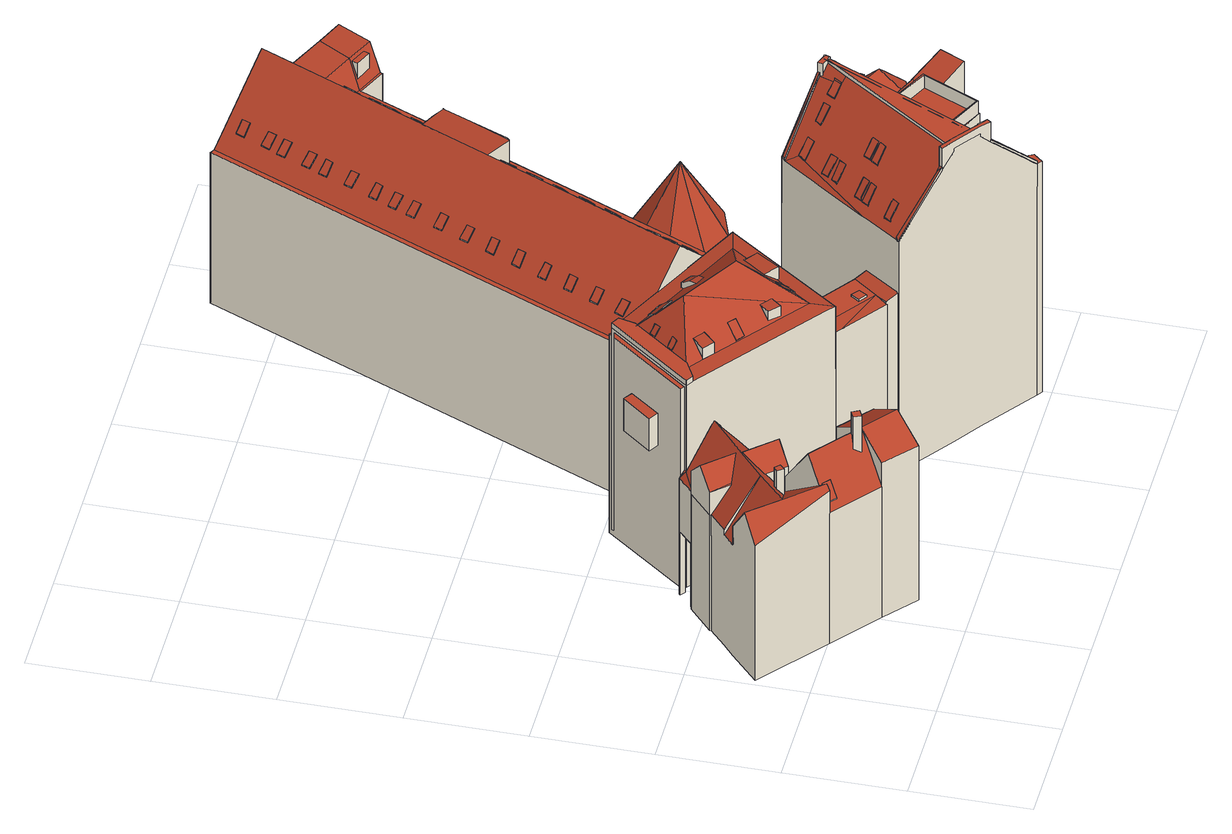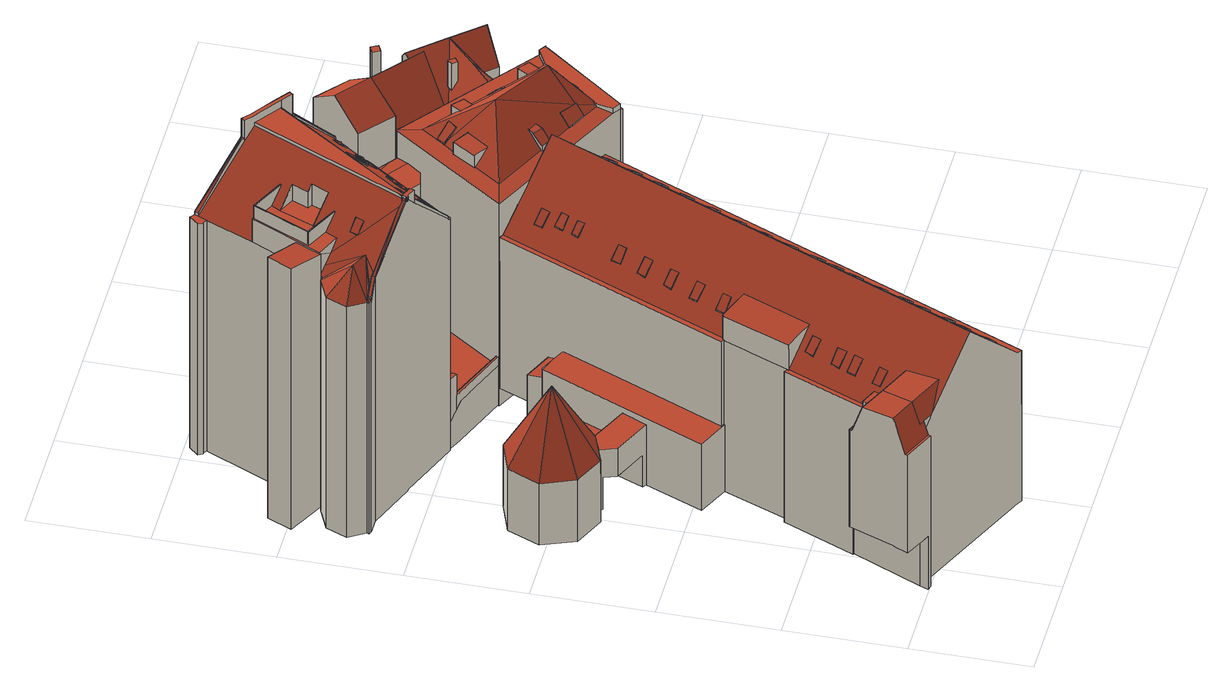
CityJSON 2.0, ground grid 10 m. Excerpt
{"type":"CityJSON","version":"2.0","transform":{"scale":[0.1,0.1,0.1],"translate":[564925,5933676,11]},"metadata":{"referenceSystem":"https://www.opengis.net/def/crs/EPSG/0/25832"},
"CityObjects":{
"building1":{"type":"Building","attributes":{"Grundfläche 2D":"115.560943","Grundhöhe NN":"11.388"},"children":["building1-1","building1-2","building1-3"],"geometry":[{"type":"Solid","lod":"3","boundaries":[[[[0,1,2,3,4]],[[1,0,5,6,7]],[[8,7,6]],[[9,10,11,12]],[[13,14,15,16,9,12,17]],[[18,19,20,21]],[[22,23,24,21,20]],[[25,26,27]],[[26,28,27]],[[25,2,1,7,8,29,30,31,32,26]],[[33,28,26]],[[34,28,33]],[[35,36,31,37,38]],[[36,39,40,41,42]],[[39,36,35,43]],[[36,42,22,44,45,46]],[[46,45,44,47,48,15,14,13,17,12,11,49,50,32,31,36]],[[51,21,52,53]],[[21,54,55,52]],[[31,30,37]],[[38,43,35]],[[4,56,57,5,0]],[[57,29,8,6,5]],[[56,4,3,2,25]],[[16,15,48]],[[48,49,10,9,16]],[[49,11,10]],[[44,19,18,58,59,47]],[[19,44,22,20]],[[24,23,60,61]],[[21,24,54]],[[51,18,21]],[[54,24,61,62,55]],[[53,52,55,62,63]],[[53,63,58,18,51]],[[64,65,66,67,68,25,27,69]],[[56,25,68,70]],[[57,56,70,71]],[[29,57,71,72]],[[30,29,72,73,74,75,40,39,43,38,37]],[[40,75,60,23,41]],[[41,23,22,42]],[[76,77,78,50,49,48,47,59,79]],[[80,26,32,50,78]],[[80,81,33,26]],[[82,83,84,34,33,81]],[[27,28,34,84,69]],[[67,66,77,76]],[[65,64,83,82]],[[58,63,62,61,60,75,74,73,72,71,70,68,67,76,79,59]],[[83,64,69,84]],[[82,81,80,78,77,66,65]]]],"semantics":{"surfaces":[{"type":"RoofSurface"},{"type":"WallSurface"},{"type":"GroundSurface"},{"type":"OuterCeilingSurface"}],"values":[[0,0,0,0,0,0,0,0,0,0,0,0,0,0,0,0,0,0,0,1,1,1,1,1,1,1,1,1,1,1,1,1,1,1,1,1,1,1,1,1,1,1,1,1,1,1,1,1,1,2,2,3]]}}]},
"building1-1":{"type":"BuildingInstallation","parents":["building1"],"geometry":[{"type":"MultiSurface","lod":"3","boundaries":[[[85,86,87,88]],[[46,89,86,85,90]],[[45,91,87,86,89]],[[91,92,88,87]],[[92,90,85,88]]],"semantics":{"surfaces":[{"type":"RoofSurface"},{"type":"WallSurface"}],"values":[0,1,1,1,1]}}]},
"building1-2":{"type":"BuildingInstallation","parents":["building1"],"geometry":[{"type":"MultiSurface","lod":"3","boundaries":[[[93,94,95,96]],[[93,96,97,98]],[[96,95,99,97]],[[98,100,94,93]],[[95,94,100,99]]],"semantics":{"surfaces":[{"type":"RoofSurface"},{"type":"WallSurface"}],"values":[0,1,1,1,1]}}]},
"building1-3":{"type":"BuildingInstallation","parents":["building1"],"geometry":[{"type":"MultiSurface","lod":"3","boundaries":[[[101,102,103,104]],[[104,103,105,106]],[[101,104,106,107]],[[102,101,107,108]],[[103,102,108,105]]],"semantics":{"surfaces":[{"type":"RoofSurface"},{"type":"WallSurface"}],"values":[0,1,1,1,1]}}]},
"building2":{"type":"Building","attributes":{"Grundfläche 2D":"454.690066","Grundhöhe NN":"11.964"},"children":["building2-1","building2-2","building2-3","building2-4","building2-5","building2-6","building2-7","building2-8","building2-9","building2-10","building2-11","building2-12","building2-13","building2-14","building2-15","building2-16","building2-17","building2-18","building2-19","building2-20","building2-21","building2-22","building2-23","building2-24","building2-25","building2-26","building2-27","building2-28","building2-29","building2-30","building2-31"],"geometry":[{"type":"MultiSurface","lod":"3","boundaries":[[[109,110,111,112,113,114,115,116,117,118,119,120]],[[121,113,112,122,123,124,125,126,127]],[[121,128,129,115,114]],[[121,130,128]],[[113,121,114]],[[131,132,133,134,135,136,137,138,139]],[[123,122,140,141,142,125,124]],[[143,144,145,146,125,142,147,148,138,137,149]],[[144,150,145]],[[130,125,146,145]],[[143,149,137,130,145,150,144]],[[125,130,121,127,126]],[[132,131,129,128]],[[136,135,134,133,128,130,137]],[[128,133,132]],[[151,152,153,154,155]],[[153,152,156,157]],[[157,158,159,153]],[[160,161,162,163,164,165]],[[166,167,168,169,170,171,172,173]],[[174,175,176,177,178,179,168,167,161,160,180,181,182,183,184,165,164,172,171,185,186,187,188,189,190,191]],[[186,185,192,193,194,195,196,189,188,187]],[[197,198,199,193]],[[200,199,198]],[[201,199,200]],[[202,193,203,204,205]],[[193,202,205,204,206,207]],[[208,209,210,211,212,213,214,215]],[[216,217,218,219,218,220,221,222,223,224,225,226,227,228,229,230,231,232]],[[229,233,234,231,230]],[[218,217,235,220]],[[197,193,192,236,237]],[[193,207,206,195,194]],[[238,239,240,241,242,243,244]],[[243,242,245,246,247,248,249,250,251,252,253,254,244]],[[203,199,201]],[[193,199,203]],[[255,256,257,258,178,177,176,259]],[[260,261,262,263]],[[264,265,266,267,268]],[[269,270,271,272]],[[273,154,153,274,275,276]],[[211,210,234,233,229,228,227,213,212]],[[189,209,208,215,214,174,191,190]],[[277,278,279,109,120,119]],[[279,280,110,109]],[[111,110,280,140]],[[112,111,140,122]],[[129,131,139,118,117,116,115]],[[119,118,139,277]],[[179,169,168]],[[169,179,281,265,264,170]],[[170,264,185,171]],[[185,264,236,192]],[[238,244,254,253,282,283,284,285]],[[260,286,287,279,278,277,288,289,261]],[[280,279,287,290]],[[291,142,141,140,280,290,292]],[[151,240,239,238,285,293,138,148,147,142,291,294,156,152]],[[277,139,138,293,288]],[[155,154,245,242,241]],[[155,241,240,151]],[[158,157,156,294,295]],[[158,295,296,159]],[[255,259,176,297,298,299]],[[256,255,299,300]],[[257,256,300,301]],[[302,178,258,257,301,303]],[[262,261,289,304]],[[304,305,263,262],[269,306,307,270]],[[260,263,305,286]],[[268,237,236,264]],[[265,281,308,309,266]],[[267,266,309,310]],[[267,310,311,237,268]],[[251,250,249,248,247,246,273,276,275,312,313,225,224,223,222,221,220,235,217,216,232,314,282,253,252]],[[225,313,315,316,297,176,175,174,214,213,227,226]],[[179,178,302,308,281]],[[197,237,311,317]],[[200,198,318,319]],[[201,200,319,320]],[[204,203,321,322]],[[198,197,317,318]],[[203,201,320,321]],[[206,204,322,323]],[[195,206,323,324]],[[195,324,325,326,314,232,231,234,210,209,189,196]],[[272,271,327,328]],[[269,272,328,306]],[[271,270,307,327]],[[273,246,245,154]],[[159,274,153]],[[274,159,296,312,275]],[[318,317,311,310,309,308,302,303,301,300,299,298,297,316,315,313,312,296,295,294,291,292,290,287,286,305,304,289,288,293,285,284,283,282,314,326,325,324,323,322,321,320,319]],[[307,306,328,327]]],"semantics":{"surfaces":[{"type":"RoofSurface"},{"type":"WallSurface"},{"type":"GroundSurface"}],"values":[0,0,0,0,0,0,0,0,0,0,0,0,0,0,0,0,0,0,0,0,0,0,0,0,0,0,0,0,0,0,0,0,0,0,0,0,0,0,0,0,0,0,1,1,1,1,1,1,1,1,1,1,1,1,1,1,1,1,1,1,1,1,1,1,1,1,1,1,1,1,1,1,1,1,1,1,1,1,1,1,1,1,1,1,1,1,1,1,1,1,1,1,1,2,2]}}]},
"building2-1":{"type":"BuildingInstallation","parents":["building2"],"geometry":[{"type":"MultiSurface","lod":"3","boundaries":[[[329,330,331,332]],[[332,331,333,334]],[[330,329,335,336]],[[329,332,334,335]],[[331,330,336,333]]],"semantics":{"surfaces":[{"type":"RoofSurface"},{"type":"WallSurface"}],"values":[0,1,1,1,1]}}]},
"building2-2":{"type":"BuildingInstallation","parents":["building2"],"geometry":[{"type":"MultiSurface","lod":"3","boundaries":[[[337,338,339,340,341,342]],[[343,340,339,338,344,345]],[[346,337,342,341,347,348]],[[338,337,346,344]],[[341,340,343,347]]],"semantics":{"surfaces":[{"type":"RoofSurface"},{"type":"WallSurface"}],"values":[0,1,1,1,1]}}]},
"building2-3":{"type":"BuildingInstallation","parents":["building2"],"geometry":[{"type":"MultiSurface","lod":"3","boundaries":[[[349,350,351,352,353]],[[351,350,128,354]],[[132,128,350,349]],[[354,134,352,351]],[[134,133,353,352]],[[133,132,349,353]]],"semantics":{"surfaces":[{"type":"RoofSurface"},{"type":"WallSurface"}],"values":[0,1,1,1,1,1]}}]},
"building2-4":{"type":"BuildingInstallation","parents":["building2"],"geometry":[{"type":"MultiSurface","lod":"3","boundaries":[[[355,356,357,358,359,360,361]],[[356,355,361,362,149]],[[360,359,358,143,363]],[[361,360,363,362]]],"semantics":{"surfaces":[{"type":"RoofSurface"},{"type":"WallSurface"}],"values":[0,1,1,1]}}]},
"building2-5":{"type":"BuildingInstallation","parents":["building2"],"geometry":[{"type":"MultiSurface","lod":"3","boundaries":[[[364,365,366,367]],[[123,124,365,364]],[[124,366,365]],[[364,367,123]]],"semantics":{"surfaces":[{"type":"RoofSurface"},{"type":"WallSurface"}],"values":[0,1,1,1]}}]},
"building2-6":{"type":"BuildingInstallation","parents":["building2"],"geometry":[{"type":"MultiSurface","lod":"3","boundaries":[[[368,369,370,371]],[[372,373,370,369]],[[370,373,144,374]],[[371,370,374,375]],[[368,371,375,146]],[[369,368,146,145]],[[144,373,372,369,145,150]]],"semantics":{"surfaces":[{"type":"RoofSurface"},{"type":"WallSurface"}],"values":[0,0,1,1,1,1,1]}}]},
"building2-7":{"type":"BuildingInstallation","parents":["building2"],"geometry":[{"type":"MultiSurface","lod":"3","boundaries":[[[376,377,378,379,380]],[[376,381,382,383,384,377]],[[380,136,385,382,381,376]],[[385,386,383,382]],[[378,377,384,383,386,135]]],"semantics":{"surfaces":[{"type":"RoofSurface"},{"type":"WallSurface"}],"values":[0,0,1,1,1]}}]},
"building2-8":{"type":"BuildingInstallation","parents":["building2"],"geometry":[{"type":"MultiSurface","lod":"3","boundaries":[[[387,388,389,390]],[[390,389,391,392]],[[392,393,387,390]],[[388,387,393,394]],[[394,391,389,388]]],"semantics":{"surfaces":[{"type":"RoofSurface"},{"type":"WallSurface"}],"values":[0,1,1,1,1]}}]},
"building2-9":{"type":"BuildingInstallation","parents":["building2"],"geometry":[{"type":"MultiSurface","lod":"3","boundaries":[[[395,396,397,398]],[[395,398,399]],[[175,176,398,397]],[[176,177,399,398]],[[177,400,396,395,399]]],"semantics":{"surfaces":[{"type":"RoofSurface"},{"type":"WallSurface"}],"values":[0,0,1,1,1]}}]},
"building2-10":{"type":"BuildingInstallation","parents":["building2"],"geometry":[{"type":"MultiSurface","lod":"3","boundaries":[[[401,402,403,180,160,165,404]],[[404,165,184]],[[184,183,401,404]],[[183,182,402,401]],[[182,181,403,402]],[[180,403,181]]],"semantics":{"surfaces":[{"type":"RoofSurface"},{"type":"WallSurface"}],"values":[0,1,1,1,1,1]}}]},
"building2-11":{"type":"BuildingInstallation","parents":["building2"],"geometry":[{"type":"MultiSurface","lod":"3","boundaries":[[[405,406,407,408,409,410,411,412,413,414]],[[415,416,417,410,409,408,418]],[[226,227,213,214,174,175,397,413,412,411,410,417]],[[397,396,400,414,413]],[[191,215,212,407,406,405,414,400,419]],[[418,408,407,212,228]]],"semantics":{"surfaces":[{"type":"RoofSurface"},{"type":"WallSurface"}],"values":[0,1,1,1,1,1]}}]},
"building2-12":{"type":"BuildingInstallation","parents":["building2"],"geometry":[{"type":"MultiSurface","lod":"3","boundaries":[[[420,421,422,423,424,425]],[[423,422,426,427]],[[428,425,424,423,427,429]],[[420,425,428,430]],[[426,422,421,420,430,431]]],"semantics":{"surfaces":[{"type":"RoofSurface"},{"type":"WallSurface"}],"values":[0,1,1,1,1]}}]},
"building2-13":{"type":"BuildingInstallation","parents":["building2"],"geometry":[{"type":"MultiSurface","lod":"3","boundaries":[[[432,433,434,435,436]],[[436,435,437,438]],[[432,436,438,439]],[[433,432,439,186]],[[437,435,434,433,186,187]]],"semantics":{"surfaces":[{"type":"RoofSurface"},{"type":"WallSurface"}],"values":[0,1,1,1,1]}}]},
"building2-14":{"type":"BuildingInstallation","parents":["building2"],"geometry":[{"type":"MultiSurface","lod":"3","boundaries":[[[440,441,442,443]],[[444,442,441,445]],[[446,442,444,447,448,449]],[[450,440,443]],[[206,446,449,205]],[[445,441,440,450,451,188,452,194,453,444]],[[453,207,202,205,449,448,447,444]],[[206,195,442,446]],[[443,442,195,196]]],"semantics":{"surfaces":[{"type":"RoofSurface"},{"type":"WallSurface"}],"values":[0,0,0,0,1,1,1,1,1]}}]},
"building2-15":{"type":"BuildingInstallation","parents":["building2"],"geometry":[{"type":"MultiSurface","lod":"3","boundaries":[[[454,455,456,457,458,459]],[[457,456,460,461]],[[462,459,458,457,461,463]],[[454,459,462,464]],[[460,456,455,454,464,465]]],"semantics":{"surfaces":[{"type":"RoofSurface"},{"type":"WallSurface"}],"values":[0,1,1,1,1]}}]},
"building2-16":{"type":"BuildingInstallation","parents":["building2"],"geometry":[{"type":"MultiSurface","lod":"3","boundaries":[[[466,467,468,469,470,471,472,473]],[[468,467,164,163]],[[469,468,163,162]],[[161,470,469,162]],[[166,472,471,167]],[[473,472,166,173]],[[172,466,473,173]]],"semantics":{"surfaces":[{"type":"RoofSurface"},{"type":"WallSurface"}],"values":[0,1,1,1,1,1,1]}}]},
"building2-17":{"type":"BuildingInstallation","parents":["building2"],"geometry":[{"type":"MultiSurface","lod":"3","boundaries":[[[474,475,476,477,478,479]],[[477,476,480,481]],[[482,479,478,477,481,483]],[[482,484,474,479]],[[484,485,480,476,475,474]]],"semantics":{"surfaces":[{"type":"RoofSurface"},{"type":"WallSurface"}],"values":[0,1,1,1,1]}}]},
"building2-18":{"type":"BuildingInstallation","parents":["building2"],"geometry":[{"type":"MultiSurface","lod":"3","boundaries":[[[486,487,488,489,417]],[[490,417,416]],[[486,417,490]],[[225,489,488,487,223,224]],[[417,489,225,226]],[[490,416,415,491]],[[490,491,486]],[[487,486,491,223]]],"semantics":{"surfaces":[{"type":"RoofSurface"},{"type":"WallSurface"}],"values":[0,0,0,1,1,1,1,1]}}]},
"building2-19":{"type":"BuildingInstallation","parents":["building2"],"geometry":[{"type":"MultiSurface","lod":"3","boundaries":[[[492,493,494,495,496,497,498,499]],[[497,496,500,501]],[[501,502,503,499,498,497]],[[504,493,492,499,503,505]],[[495,494,493,504,506,507]],[[507,500,496,495]]],"semantics":{"surfaces":[{"type":"RoofSurface"},{"type":"WallSurface"}],"values":[0,1,1,1,1,1]}}]},
"building2-20":{"type":"BuildingInstallation","parents":["building2"],"geometry":[{"type":"MultiSurface","lod":"3","boundaries":[[[508,509,510]],[[511,512,509,508]],[[508,510,231,232]],[[232,216,217,512,511,508]],[[509,512,217,513]]],"semantics":{"surfaces":[{"type":"RoofSurface"},{"type":"WallSurface"}],"values":[0,0,1,1,1]}}]},
"building2-21":{"type":"BuildingInstallation","parents":["building2"],"geometry":[{"type":"MultiSurface","lod":"3","boundaries":[[[514,515,516,517,518,519,520,521]],[[517,516,515,522,523]],[[523,524,525,519,518,517]],[[519,525,521,520]],[[526,522,515,514,521]]],"semantics":{"surfaces":[{"type":"RoofSurface"},{"type":"WallSurface"}],"values":[0,1,1,1,1]}}]},
"building2-22":{"type":"BuildingInstallation","parents":["building2"],"geometry":[{"type":"MultiSurface","lod":"3","boundaries":[[[527,528,529,530,531]],[[218,528,527]],[[528,218,532,533]],[[534,218,527,531]],[[533,535,529,528]],[[531,530,529,535,219,534]]],"semantics":{"surfaces":[{"type":"RoofSurface"},{"type":"WallSurface"}],"values":[0,0,1,1,1,1]}}]},
"building2-23":{"type":"BuildingInstallation","parents":["building2"],"geometry":[{"type":"MultiSurface","lod":"3","boundaries":[[[536,537,538,539,540,541]],[[541,540,542,543]],[[543,544,545,537,536,541]],[[545,546,538,537]],[[546,547,542,540,539,538]]],"semantics":{"surfaces":[{"type":"RoofSurface"},{"type":"WallSurface"}],"values":[0,1,1,1,1]}}]},
"building2-24":{"type":"BuildingInstallation","parents":["building2"],"geometry":[{"type":"MultiSurface","lod":"3","boundaries":[[[548,549,550,551,552,553,554,555,556]],[[549,548,510,509,513,557]],[[550,549,557,233,211,208,190,558,552,551]],[[451,450,443,554,553,552,558]],[[196,189,209,210,234,231,510,548,556,555,554,443]]],"semantics":{"surfaces":[{"type":"RoofSurface"},{"type":"WallSurface"}],"values":[0,1,1,1,1]}}]},
"building2-25":{"type":"BuildingInstallation","parents":["building2"],"geometry":[{"type":"MultiSurface","lod":"3","boundaries":[[[559,560,561,562]],[[560,559,563,564,565]],[[566,565,564,563,567,568]],[[569,570,567,563,559,562]],[[566,230,560,565]],[[230,571,561,560]],[[561,571,569,562]]],"semantics":{"surfaces":[{"type":"RoofSurface"},{"type":"WallSurface"}],"values":[0,0,1,1,1,1,1]}}]},
"building2-26":{"type":"BuildingInstallation","parents":["building2"],"geometry":[{"type":"MultiSurface","lod":"3","boundaries":[[[572,573,574,575,576,577]],[[575,574,578,579]],[[580,577,576,575,579,581]],[[572,577,580,582]],[[578,574,573,572,582,583]]],"semantics":{"surfaces":[{"type":"RoofSurface"},{"type":"WallSurface"}],"values":[0,1,1,1,1]}}]},
"building2-27":{"type":"BuildingInstallation","parents":["building2"],"geometry":[{"type":"MultiSurface","lod":"3","boundaries":[[[584,585,586,587,588,589]],[[587,586,590,591]],[[591,592,593,589,588,587]],[[584,589,593,594]],[[594,595,590,586,585,584]]],"semantics":{"surfaces":[{"type":"RoofSurface"},{"type":"WallSurface"}],"values":[0,1,1,1,1]}}]},
"building2-28":{"type":"BuildingInstallation","parents":["building2"],"geometry":[{"type":"MultiSurface","lod":"3","boundaries":[[[596,597,598,599,600,601,602]],[[601,600,238,239]],[[603,604,597,596,602,601,239,243]],[[254,244,238,600,599,598]]],"semantics":{"surfaces":[{"type":"RoofSurface"},{"type":"WallSurface"}],"values":[0,1,1,1]}}]},
"building2-29":{"type":"BuildingInstallation","parents":["building2"],"geometry":[{"type":"MultiSurface","lod":"3","boundaries":[[[605,606,607,608,609]],[[609,608,252,253]],[[254,598,605,609,253]],[[598,597,604,610,607,606,605]],[[252,608,607,610]]],"semantics":{"surfaces":[{"type":"RoofSurface"},{"type":"WallSurface"}],"values":[0,1,1,1,1]}}]},
"building2-30":{"type":"BuildingInstallation","parents":["building2"],"geometry":[{"type":"MultiSurface","lod":"3","boundaries":[[[611,612,613,127,614]],[[615,616,612,611]],[[613,612,616,126]],[[611,614,615]]],"semantics":{"surfaces":[{"type":"RoofSurface"},{"type":"WallSurface"}],"values":[0,1,1,1]}}]},
"building2-31":{"type":"BuildingInstallation","parents":["building2"],"geometry":[{"type":"MultiSurface","lod":"3","boundaries":[[[617,618,619,620,621,622]],[[623,624,625,622,621,620]],[[626,623,620,619]],[[625,627,617,622]],[[617,627,626,619,618]]],"semantics":{"surfaces":[{"type":"RoofSurface"},{"type":"WallSurface"}],"values":[0,1,1,1,1]}}]},
"building3":{"type":"Building","attributes":{"Grundfläche 2D":"616.061731","Grundhöhe NN":"13.828"},"children":["building3-1","building3-2","building3-3","building3-4","building3-5","building3-6","building3-7","building3-8","building3-9","building3-10","building3-11","building3-12","building3-13","building3-14","building3-15","building3-16","building3-17","building3-18","building3-19","building3-20","building3-21","building3-22","building3-23","building3-24","building3-25","building3-26","building3-27","building3-28","building3-29","building3-30"],"geometry":[{"type":"Solid","lod":"3","boundaries":[[[[628,629,630,631]],[[632,633,628,631]],[[634,635,636,630,629]],[[637,638,639,640,641,642,643,644,645,646]],[[647,648,649,650]],[[648,651,652,649]],[[652,651,653,654,640,639,655,632,631,630,636]],[[656,657,658,659,633,632,655]],[[660,654,653,661,662,663]],[[664,665,666,667]],[[634,629,668,669,667,666,635]],[[670,668,629,628]],[[628,633,671,670]],[[633,659,672,671]],[[673,674,675,676]],[[677,678,679,680,681,682]],[[683,684,685]],[[685,684,686]],[[687,684,683]],[[688,684,687]],[[689,684,688]],[[690,684,689]],[[691,684,690]],[[692,686,684,691]],[[693,694,695,696,697,698,699]],[[700,701,702,703,704]],[[636,635,705]],[[646,656,655,639,638,637]],[[642,641,640,654,660]],[[660,663,706,657,656,646,645,644,643,642]],[[674,673,707,708]],[[675,674,708,709]],[[710,711,712,665,664,713]],[[714,705,635,666,665,712,715]],[[672,659,716,717]],[[717,718,719,713,664,667,669,668,670,671,672]],[[679,701,700,680]],[[720,721,677,682,722,723]],[[724,725,726,678,677,721]],[[683,685,727,728]],[[687,683,728,729]],[[688,687,729,730]],[[689,688,730,731]],[[690,689,731,732]],[[681,691,690,732,722,682]],[[686,704,733,727,685]],[[704,686,692,691,681,680,700]],[[702,701,679,678,726,734,697,696,735,736]],[[698,697,734,737]],[[695,694,676,675,709,735,696]],[[738,739,703,702,736,740]],[[741,742,733,704,703,739]],[[661,653,651,648,647,743,744]],[[673,676,694,693,662,661,744,707]],[[662,693,699,663]],[[745,657,706,663,699,698,737]],[[658,657,745,746]],[[747,748,716,659,658,746]],[[636,705,714,749,750,650,649,652]],[[647,650,750,743]],[[711,710,751,752]],[[753,754,755,756]],[[753,756,720,723]],[[757,758,725,724]],[[759,742,741,760]],[[759,760,755,754]],[[758,757,738,740]],[[761,762,748,747]],[[761,752,751,762]],[[712,711,752,761,747,746,745,737,734,726,725,758,740,736,735,709,708,707,744,743,750,749,714,715]],[[723,722,732,731,730,729,728,727,733,742,759,754,753]],[[713,719,718,717,716,748,762,751,710]],[[757,724,721,720,756,755,760,741,739,738]]]],"semantics":{"surfaces":[{"type":"RoofSurface"},{"type":"WallSurface"},{"type":"GroundSurface"},{"type":"OuterCeilingSurface"}],"values":[[0,0,0,0,0,0,0,0,0,0,0,0,0,0,0,0,0,0,0,0,0,0,0,0,0,0,1,1,1,1,1,1,1,1,1,1,1,1,1,1,1,1,1,1,1,1,1,1,1,1,1,1,1,1,1,1,1,1,1,1,1,1,1,1,1,1,1,1,1,2,2,3,3]]}}]},
"building3-1":{"type":"BuildingInstallation","parents":["building3"],"geometry":[{"type":"MultiSurface","lod":"3","boundaries":[[[763,764,765,766]],[[766,765,767,768]],[[763,766,768,769]],[[764,763,769,770]],[[765,764,770,767]]],"semantics":{"surfaces":[{"type":"RoofSurface"},{"type":"WallSurface"}],"values":[0,1,1,1,1]}}]},
"building3-2":{"type":"BuildingInstallation","parents":["building3"],"geometry":[{"type":"MultiSurface","lod":"3","boundaries":[[[771,772,773,774]],[[772,771,775,776]],[[774,773,777,778]],[[771,774,778,775]],[[773,772,776,777]]],"semantics":{"surfaces":[{"type":"RoofSurface"},{"type":"WallSurface"}],"values":[0,1,1,1,1]}}]},
"building3-3":{"type":"BuildingInstallation","parents":["building3"],"geometry":[{"type":"MultiSurface","lod":"3","boundaries":[[[779,780,781,782]],[[782,781,783,784]],[[779,782,784,785]],[[780,779,785,786]],[[781,780,786,783]]],"semantics":{"surfaces":[{"type":"RoofSurface"},{"type":"WallSurface"}],"values":[0,1,1,1,1]}}]},
"building3-4":{"type":"BuildingInstallation","parents":["building3"],"geometry":[{"type":"MultiSurface","lod":"3","boundaries":[[[787,788,789,790]],[[787,790,791,792]],[[790,789,793,791]],[[788,787,792,794]],[[789,788,794,793]]],"semantics":{"surfaces":[{"type":"RoofSurface"},{"type":"WallSurface"}],"values":[0,1,1,1,1]}}]},
"building3-5":{"type":"BuildingInstallation","parents":["building3"],"geometry":[{"type":"MultiSurface","lod":"3","boundaries":[[[795,796,797,798]],[[798,797,799,800]],[[795,798,800,801]],[[796,795,801,802]],[[797,796,802,799]]],"semantics":{"surfaces":[{"type":"RoofSurface"},{"type":"WallSurface"}],"values":[0,1,1,1,1]}}]},
"building3-6":{"type":"BuildingInstallation","parents":["building3"],"geometry":[{"type":"MultiSurface","lod":"3","boundaries":[[[803,804,805,806]],[[803,806,807,808]],[[806,805,809,807]],[[805,804,810,809]],[[804,803,808,810]]],"semantics":{"surfaces":[{"type":"RoofSurface"},{"type":"WallSurface"}],"values":[0,1,1,1,1]}}]},
"building3-7":{"type":"BuildingInstallation","parents":["building3"],"geometry":[{"type":"MultiSurface","lod":"3","boundaries":[[[811,812,813,814]],[[814,813,815,816]],[[811,814,816,817]],[[812,811,817,818]],[[813,812,818,815]]],"semantics":{"surfaces":[{"type":"RoofSurface"},{"type":"WallSurface"}],"values":[0,1,1,1,1]}}]},
"building3-8":{"type":"BuildingInstallation","parents":["building3"],"geometry":[{"type":"MultiSurface","lod":"3","boundaries":[[[819,820,821,822]],[[822,821,823,824]],[[819,822,824,825]],[[820,819,825,826]],[[821,820,826,823]]],"semantics":{"surfaces":[{"type":"RoofSurface"},{"type":"WallSurface"}],"values":[0,1,1,1,1]}}]},
"building3-9":{"type":"BuildingInstallation","parents":["building3"],"geometry":[{"type":"MultiSurface","lod":"3","boundaries":[[[827,828,829,830]],[[830,829,831,832]],[[832,833,827,830]],[[828,827,833,834]],[[834,831,829,828]]],"semantics":{"surfaces":[{"type":"RoofSurface"},{"type":"WallSurface"}],"values":[0,1,1,1,1]}}]},
"building3-10":{"type":"BuildingInstallation","parents":["building3"],"geometry":[{"type":"MultiSurface","lod":"3","boundaries":[[[835,836,837,838]],[[838,837,839,840]],[[835,838,840,841]],[[836,835,841,842]],[[837,836,842,839]]],"semantics":{"surfaces":[{"type":"RoofSurface"},{"type":"WallSurface"}],"values":[0,1,1,1,1]}}]},
"building3-11":{"type":"BuildingInstallation","parents":["building3"],"geometry":[{"type":"MultiSurface","lod":"3","boundaries":[[[843,844,845,846]],[[843,846,847,848]],[[846,845,849,847]],[[844,843,848,850]],[[845,844,850,849]]],"semantics":{"surfaces":[{"type":"RoofSurface"},{"type":"WallSurface"}],"values":[0,1,1,1,1]}}]},
"building3-12":{"type":"BuildingInstallation","parents":["building3"],"geometry":[{"type":"MultiSurface","lod":"3","boundaries":[[[851,852,853,854]],[[851,854,855,856]],[[852,851,856,857]],[[854,853,858,855]],[[853,852,857,858]]],"semantics":{"surfaces":[{"type":"RoofSurface"},{"type":"WallSurface"}],"values":[0,1,1,1,1]}}]},
"building3-13":{"type":"BuildingInstallation","parents":["building3"],"geometry":[{"type":"MultiSurface","lod":"3","boundaries":[[[859,860,861,862]],[[862,861,863,864]],[[859,862,864,865]],[[860,859,865,866]],[[861,860,866,863]]],"semantics":{"surfaces":[{"type":"RoofSurface"},{"type":"WallSurface"}],"values":[0,1,1,1,1]}}]},
"building3-14":{"type":"BuildingInstallation","parents":["building3"],"geometry":[{"type":"MultiSurface","lod":"3","boundaries":[[[867,868,869,870]],[[870,869,871,872]],[[867,870,872,873]],[[868,867,873,874]],[[869,868,874,871]]],"semantics":{"surfaces":[{"type":"RoofSurface"},{"type":"WallSurface"}],"values":[0,1,1,1,1]}}]},
"building3-15":{"type":"BuildingInstallation","parents":["building3"],"geometry":[{"type":"MultiSurface","lod":"3","boundaries":[[[875,876,877,878]],[[877,876,879,880]],[[878,877,880,881]],[[875,878,881,882]],[[876,875,882,879]]],"semantics":{"surfaces":[{"type":"RoofSurface"},{"type":"WallSurface"}],"values":[0,1,1,1,1]}}]},
"building3-16":{"type":"BuildingInstallation","parents":["building3"],"geometry":[{"type":"MultiSurface","lod":"3","boundaries":[[[883,884,885,886]],[[883,886,887,888]],[[889,887,886,885]],[[888,890,884,883]],[[885,884,890,889]]],"semantics":{"surfaces":[{"type":"RoofSurface"},{"type":"WallSurface"}],"values":[0,1,1,1,1]}}]},
"building3-17":{"type":"BuildingInstallation","parents":["building3"],"geometry":[{"type":"MultiSurface","lod":"3","boundaries":[[[891,892,893,894]],[[894,893,895,896]],[[891,894,896,897]],[[892,891,897,898]],[[893,892,898,895]]],"semantics":{"surfaces":[{"type":"RoofSurface"},{"type":"WallSurface"}],"values":[0,1,1,1,1]}}]},
"building3-18":{"type":"BuildingInstallation","parents":["building3"],"geometry":[{"type":"MultiSurface","lod":"3","boundaries":[[[899,900,901,902]],[[900,899,903,904]],[[902,901,905,906]],[[899,902,906,903]],[[901,900,904,905]]],"semantics":{"surfaces":[{"type":"RoofSurface"},{"type":"WallSurface"}],"values":[0,1,1,1,1]}}]},
"building3-19":{"type":"BuildingInstallation","parents":["building3"],"geometry":[{"type":"MultiSurface","lod":"3","boundaries":[[[907,908,909,910]],[[910,909,911,912]],[[907,910,912,913]],[[908,907,913,914]],[[909,908,914,911]]],"semantics":{"surfaces":[{"type":"RoofSurface"},{"type":"WallSurface"}],"values":[0,1,1,1,1]}}]},
"building3-20":{"type":"BuildingInstallation","parents":["building3"],"geometry":[{"type":"MultiSurface","lod":"3","boundaries":[[[915,916,917,918]],[[916,915,919,920]],[[915,918,921,919]],[[918,917,922,921]],[[917,916,920,922]]],"semantics":{"surfaces":[{"type":"RoofSurface"},{"type":"WallSurface"}],"values":[0,1,1,1,1]}}]},
"building3-21":{"type":"BuildingInstallation","parents":["building3"],"geometry":[{"type":"MultiSurface","lod":"3","boundaries":[[[923,924,925,926]],[[924,923,927,928]],[[926,925,929,930]],[[923,926,930,927]],[[925,924,928,929]]],"semantics":{"surfaces":[{"type":"RoofSurface"},{"type":"WallSurface"}],"values":[0,1,1,1,1]}}]},
"building3-22":{"type":"BuildingInstallation","parents":["building3"],"geometry":[{"type":"MultiSurface","lod":"3","boundaries":[[[931,932,933,934]],[[932,931,935,936]],[[932,936,933]],[[934,935,931]]],"semantics":{"surfaces":[{"type":"RoofSurface"},{"type":"WallSurface"}],"values":[0,1,1,1]}}]},
"building3-23":{"type":"BuildingInstallation","parents":["building3"],"geometry":[{"type":"MultiSurface","lod":"3","boundaries":[[[937,938,939,940]],[[937,940,941,942]],[[940,939,943,941]],[[938,937,942,944]],[[939,938,944,943]]],"semantics":{"surfaces":[{"type":"RoofSurface"},{"type":"WallSurface"}],"values":[0,1,1,1,1]}}]},
"building3-24":{"type":"BuildingInstallation","parents":["building3"],"geometry":[{"type":"MultiSurface","lod":"3","boundaries":[[[945,946,947,948]],[[948,947,949,950]],[[950,951,945,948]],[[946,945,951,952]],[[952,949,947,946]]],"semantics":{"surfaces":[{"type":"RoofSurface"},{"type":"WallSurface"}],"values":[0,1,1,1,1]}}]},
"building3-25":{"type":"BuildingInstallation","parents":["building3"],"geometry":[{"type":"MultiSurface","lod":"3","boundaries":[[[953,954,955,956]],[[956,955,957,958]],[[953,956,958,959]],[[954,953,959,960]],[[955,954,960,957]]],"semantics":{"surfaces":[{"type":"RoofSurface"},{"type":"WallSurface"}],"values":[0,1,1,1,1]}}]},
"building3-26":{"type":"BuildingInstallation","parents":["building3"],"geometry":[{"type":"MultiSurface","lod":"3","boundaries":[[[961,962,963,964]],[[961,964,965,966]],[[962,961,966,967]],[[964,963,968,965]],[[963,962,967,968]]],"semantics":{"surfaces":[{"type":"RoofSurface"},{"type":"WallSurface"}],"values":[0,1,1,1,1]}}]},
"building3-27":{"type":"BuildingInstallation","parents":["building3"],"geometry":[{"type":"MultiSurface","lod":"3","boundaries":[[[969,970,971,972]],[[970,969,973,974]],[[972,971,975,976]],[[969,972,976,973]],[[971,970,974,975]]],"semantics":{"surfaces":[{"type":"RoofSurface"},{"type":"WallSurface"}],"values":[0,1,1,1,1]}}]},
"building3-28":{"type":"BuildingInstallation","parents":["building3"],"geometry":[{"type":"MultiSurface","lod":"3","boundaries":[[[977,978,979,980]],[[980,979,981,982]],[[977,980,982,983]],[[978,977,983,984]],[[979,978,984,981]]],"semantics":{"surfaces":[{"type":"RoofSurface"},{"type":"WallSurface"}],"values":[0,1,1,1,1]}}]},
"building3-29":{"type":"BuildingInstallation","parents":["building3"],"geometry":[{"type":"MultiSurface","lod":"3","boundaries":[[[985,986,987,988]],[[985,988,989,990]],[[988,987,991,989]],[[986,985,990,992]],[[987,986,992,991]]],"semantics":{"surfaces":[{"type":"RoofSurface"},{"type":"WallSurface"}],"values":[0,1,1,1,1]}}]},
"building3-30":{"type":"BuildingInstallation","parents":["building3"],"geometry":[{"type":"MultiSurface","lod":"3","boundaries":[[[993,994,995,996]],[[996,995,997,998]],[[993,996,998,999]],[[994,993,999,1000]],[[995,994,1000,997]]],"semantics":{"surfaces":[{"type":"RoofSurface"},{"type":"WallSurface"}],"values":[0,1,1,1,1]}}]}
},
"vertices":[
[69,203,158],[90,180,158],[93,199,142],[81,212,142],[80,213,142],[58,193,142],[58,192,142],[71,179,143],[70,179,142],[114,151,158],[126,162,142],[112,177,142],[92,175,158],[89,158,143],[89,157,142],[89,156,142],[102,141,142],[89,159,144],[138,111,134],[98,143,134],[79,120,177],[119,87,177],[70,109,154],[63,99,134],[103,67,134],[81,212,119],[98,221,125],[96,226,119],[97,225,121],[58,192,119],[43,178,119],[64,154,161],[121,204,161],[99,221,125],[100,223,125],[41,159,133],[39,131,161],[43,178,114],[32,169,114],[17,156,161],[6,145,138],[63,99,156],[65,102,161],[32,169,133],[98,143,120],[72,138,138],[71,138,139],[102,140,114],[102,141,114],[126,162,114],[149,183,114],[138,111,158],[147,65,177],[166,88,158],[103,67,158],[130,44,158],[80,213,119],[58,193,119],[138,111,4],[102,140,4],[63,99,4],[103,67,4],[130,44,4],[166,88,4],[95,225,4],[95,225,67],[83,214,67],[83,214,4],[81,212,4],[96,226,4],[80,213,4],[58,193,4],[58,192,4],[43,178,4],[32,169,4],[6,145,4],[127,163,4],[127,163,67],[149,183,67],[102,141,4],[98,221,67],[99,221,67],[99,222,67],[99,222,4],[100,223,4],
[67,142,165],[71,137,165],[75,141,165],[71,145,165],[71,137,139],[67,142,146],[75,141,138],[71,145,146],
[73,96,142],[78,102,155],[72,107,155],[67,101,142],[67,101,141],[73,96,141],[72,107,154],[78,102,154],
[105,90,198],[108,84,198],[114,87,198],[111,93,198],[114,87,171],[111,93,175],[105,90,165],[108,84,161],
[99,221,216],[98,221,216],[104,217,216],[121,226,216],[120,226,216],[156,273,216],[157,272,216],[157,274,216],[158,275,216],[161,289,216],[154,293,216],[100,223,216],[160,237,249],[118,224,213],[130,215,213],[139,208,213],[215,150,213],[199,175,223],[196,181,225],[167,261,220],[157,274,214],[210,207,249],[158,275,213],[172,268,213],[186,262,213],[188,260,213],[211,249,213],[220,245,213],[267,223,213],[289,228,211],[161,289,211],[104,217,211],[211,136,211],[218,130,211],[238,181,213],[230,171,213],[229,170,213],[225,164,213],[219,131,211],[288,227,211],[251,200,213],[230,170,213],[235,153,186],[226,141,186],[269,110,186],[284,130,186],[248,156,186],[219,131,184],[224,127,184],[262,99,184],[262,100,184],[396,78,263],[392,71,263],[410,62,263],[432,109,263],[414,117,263],[409,108,263],[410,61,263],[392,70,263],[391,69,263],[411,60,263],[440,120,263],[419,129,263],[414,119,263],[433,110,263],[341,43,299],[348,37,289],[388,9,240],[389,12,240],[393,20,240],[411,60,240],[395,79,263],[382,85,279],[388,99,279],[384,101,284],[391,116,284],[427,126,254],[420,145,269],[420,146,270],[407,178,296],[406,182,299],[404,178,299],[342,46,299],[434,123,247],[433,155,262],[445,164,255],[448,166,253],[406,181,298],[441,123,240],[444,122,240],[448,148,262],[464,131,240],[472,149,240],[458,163,244],[463,163,240],[464,165,240],[460,163,242],[461,166,240],[453,163,246],[404,178,302],[406,182,302],[404,182,302],[402,178,302],[320,62,302],[318,59,302],[341,43,302],[342,46,302],[350,202,240],[348,200,240],[348,189,247],[357,183,258],[296,127,240],[294,124,240],[294,123,240],[274,95,240],[272,93,240],[272,92,240],[308,66,287],[318,59,299],[320,62,299],[389,161,299],[385,164,293],[396,185,290],[350,203,240],[402,178,299],[404,182,299],[343,193,240],[440,120,240],[440,121,240],[288,227,49],[287,225,49],[235,153,49],[248,156,49],[282,132,49],[335,206,49],[336,208,49],[284,130,47],[294,123,35],[294,124,35],[296,127,35],[300,132,35],[305,139,35],[338,187,35],[347,199,35],[350,202,35],[341,206,44],[392,6,240],[399,14,240],[397,18,240],[396,18,240],[391,7,240],[100,223,208],[153,291,208],[150,294,208],[97,225,208],[440,120,262],[430,99,262],[462,84,270],[472,105,270],[440,121,262],[114,247,166],[133,272,166],[126,277,166],[106,252,166],[294,123,188],[262,100,186],[272,93,188],[274,95,188],[154,293,211],[100,223,211],[99,221,211],[98,221,211],[430,99,240],[350,202,10],[341,206,10],[336,208,10],[288,227,10],[100,223,10],[99,221,10],[154,293,10],[153,291,10],[98,221,10],[218,130,10],[211,136,10],[289,228,10],[219,131,10],[262,99,10],[262,100,10],[388,9,10],[391,7,10],[392,6,10],[399,14,10],[397,18,10],[393,20,10],[396,18,10],[150,294,10],[97,225,10],[114,247,134],[133,272,134],[430,99,10],[462,84,10],[472,105,10],[440,121,10],[272,93,10],[272,92,10],[350,203,10],[318,59,10],[341,43,10],[441,123,10],[444,122,10],[464,131,10],[472,149,10],[463,163,10],[464,165,10],[461,166,10],[448,166,10],[406,182,10],[404,182,10],[126,277,134],[106,252,134],
[170,198,225],[164,203,225],[157,195,214],[164,190,214],[157,195,213],[164,190,213],[170,198,224],[164,203,224],
[147,261,217],[144,256,217],[145,255,220],[148,253,224],[151,258,224],[149,259,220],[148,253,223],[144,256,216],[145,255,219],[147,261,216],[151,258,223],[149,259,219],
[172,268,214],[167,261,221],[183,252,223],[188,260,214],[186,262,214],[183,252,222],
[251,200,225],[240,208,226],[235,201,226],[226,189,226],[238,181,225],[239,180,225],[252,200,225],[252,200,212],[239,180,212],
[130,215,224],[139,208,224],[147,218,226],[138,225,226],
[225,164,214],[229,170,214],[221,178,225],[215,171,225],[230,170,214],[230,171,214],[221,178,224],[215,171,224],
[215,238,225],[207,243,225],[204,237,226],[209,234,226],[212,233,226],[220,245,219],[220,246,218],[212,251,218],[211,249,219],[220,246,213],[212,251,212],
[265,116,188],[269,123,188],[263,128,188],[258,121,188],[263,128,186],[258,121,186],[265,116,186],[269,123,186],
[351,38,290],[350,40,291],[348,37,291],[388,9,243],[389,12,243],[350,40,289],
[384,101,263],[388,99,263],[382,85,263],[391,116,263],
[343,46,309],[342,46,309],[320,62,309],[310,69,309],[310,68,309],[308,66,309],[318,59,309],[341,43,309],[348,37,309],[350,40,309],[310,68,287],[310,68,290],[308,66,290],[310,69,287],[343,46,298],
[339,122,280],[338,123,279],[329,127,269],[325,121,269],[326,121,270],[335,117,280],[329,127,268],[325,121,268],[335,117,279],[326,121,269],[339,122,279],[338,123,278],
[417,139,270],[420,145,270],[420,146,271],[413,149,279],[410,142,279],[413,149,278],[410,142,278],[417,139,269],
[407,178,299],[412,176,294],[448,166,254],[406,181,301],[447,163,254],[445,164,256],[461,166,244],[453,163,249],[458,163,245],[460,163,244],[405,178,301],[405,178,298],[412,176,291],[447,163,253],
[344,129,280],[343,130,279],[334,134,269],[330,128,269],[331,128,270],[340,124,280],[334,134,268],[330,128,268],[340,124,279],[331,128,269],[344,129,279],[343,130,278],
[403,124,276],[403,123,276],[432,109,276],[410,62,276],[381,76,276],[380,75,276],[410,61,276],[433,110,276],
[320,131,259],[319,132,257],[310,136,247],[306,130,247],[307,130,249],[316,126,259],[310,136,246],[306,130,246],[316,126,258],[307,130,248],[320,131,258],[319,132,256],
[307,70,286],[274,95,242],[272,93,242],[272,92,242],[307,70,287],[307,70,283],
[299,102,258],[300,103,258],[299,103,257],[299,104,257],[290,108,247],[286,102,247],[287,102,249],[296,98,258],[290,108,246],[286,102,246],[287,102,248],[296,98,257],[300,103,257],[299,102,257],[299,103,256],[299,104,256],
[350,203,242],[395,183,294],[396,185,294],[350,202,242],[348,200,242],[395,183,291],
[376,176,279],[367,180,269],[365,177,269],[363,175,269],[364,174,271],[373,170,280],[374,171,280],[377,176,280],[367,180,268],[363,175,268],[364,174,270],[373,170,279],[376,176,278],
[348,189,248],[344,183,247],[354,178,259],[357,183,259],[358,184,259],[348,189,246],[344,183,246],[358,184,258],[354,178,258],
[302,123,249],[311,119,259],[315,124,259],[314,125,257],[305,129,247],[301,123,247],[305,129,246],[301,123,246],[302,123,248],[311,119,258],[315,124,258],[314,125,256],
[396,185,303],[395,181,303],[402,178,303],[404,178,303],[405,177,303],[405,178,303],[406,181,303],[406,182,303],[404,182,303],[395,181,291],[405,177,298],
[389,170,294],[385,164,294],[386,164,295],[390,170,295],[381,174,286],[378,169,286],[377,167,286],[377,167,285],[381,174,285],[378,169,285],[390,170,294],[389,170,293],[386,164,294],
[336,154,259],[335,154,257],[326,158,247],[322,153,248],[323,152,249],[332,148,259],[326,158,246],[322,153,246],[332,148,258],[323,152,248],[336,154,258],[335,154,256],
[342,162,259],[341,163,257],[332,167,247],[328,161,248],[329,161,249],[338,156,259],[332,167,246],[328,161,247],[329,161,248],[338,156,258],[342,162,258],[341,163,256],
[336,206,58],[340,204,58],[341,206,58],[336,208,58],[288,227,58],[287,225,58],[335,206,58],[336,206,48],[340,204,43],
[341,206,79],[340,204,79],[340,202,79],[347,199,79],[350,202,79],[340,202,43],
[185,176,224],[194,168,224],[201,178,225],[191,184,225],[185,176,214],[194,168,214],
[139,241,224],[136,243,220],[134,244,217],[131,240,217],[133,238,220],[135,237,224],[131,240,216],[133,238,219],[135,237,223],[134,244,216],[139,241,223],
[437,566,205],[449,592,208],[418,606,208],[409,578,205],[429,559,178],[433,557,178],[452,599,189],[448,601,189],[438,605,189],[396,482,202],[385,487,204],[371,493,205],[346,435,205],[370,424,202],[371,424,202],[372,425,202],[373,426,202],[396,481,202],[397,482,202],[171,284,178],[175,282,178],[337,650,178],[333,652,178],[230,256,239],[393,625,239],[285,230,178],[370,424,178],[396,482,178],[397,482,178],[396,481,178],[399,479,178],[432,555,178],[371,424,178],[289,228,178],[375,424,178],[372,425,178],[478,595,178],[451,607,178],[450,605,178],[477,593,178],[472,582,208],[473,584,204],[461,555,205],[458,546,178],[457,544,178],[307,271,81],[332,260,81],[337,273,85],[313,284,85],[412,350,88],[379,365,88],[369,344,88],[402,329,88],[403,330,88],[417,336,88],[429,263,89],[430,302,156],[402,275,89],[391,303,89],[457,273,89],[469,301,89],[458,329,89],[431,341,89],[403,330,89],[402,329,89],[375,424,94],[313,284,94],[337,273,94],[338,273,94],[400,414,94],[373,426,94],[372,425,94],[402,329,61],[369,344,61],[354,309,61],[387,295,61],[391,303,61],[448,601,178],[373,426,178],[307,271,28],[332,260,28],[337,273,28],[455,606,81],[455,606,28],[451,607,28],[478,595,81],[448,601,28],[450,605,28],[432,555,81],[457,544,81],[472,582,81],[473,584,81],[416,339,60],[412,350,60],[417,336,28],[416,339,28],[382,363,60],[382,363,28],[379,365,28],[402,275,28],[429,263,28],[457,273,28],[469,301,28],[458,329,28],[431,341,28],[391,303,28],[400,414,28],[338,273,28],[354,309,28],[373,426,28],[358,307,60],[387,295,60],[358,307,28],[389,299,60],[389,299,28],[171,284,28],[289,228,28],[396,481,28],[399,479,28],[426,540,28],[426,540,81],[337,650,28],[333,652,28],[452,599,81],[452,599,28],[403,334,28],[401,330,28],[401,330,60],[403,334,60],[373,342,60],[373,342,28],[391,306,28],[391,306,60],[425,540,28],[425,540,81],
[289,510,192],[297,507,200],[300,513,200],[292,517,192],[300,513,199],[292,517,191],[289,510,191],[297,507,199],
[281,493,192],[289,489,200],[292,496,200],[284,500,192],[281,493,191],[289,489,199],[292,496,199],[284,500,191],
[299,532,192],[307,528,200],[310,535,200],[302,539,192],[310,535,199],[302,539,191],[299,532,191],[307,528,199],
[295,292,195],[287,295,203],[285,289,203],[292,286,195],[292,286,194],[295,292,194],[285,289,202],[287,295,202],
[341,627,192],[349,624,200],[352,631,200],[344,634,192],[352,631,199],[344,634,191],[341,627,191],[349,624,199],
[274,477,192],[282,473,200],[285,480,200],[277,484,192],[277,484,191],[274,477,191],[285,480,199],[282,473,199],
[397,516,191],[401,523,191],[392,527,201],[389,519,201],[392,527,200],[389,519,200],[397,516,190],[401,523,190],
[244,407,192],[252,404,200],[255,411,200],[247,414,192],[255,411,199],[247,414,191],[244,407,191],[252,404,199],
[233,384,192],[242,381,200],[245,388,200],[236,391,192],[245,388,199],[236,391,191],[233,384,191],[242,381,199],
[213,338,192],[221,335,200],[224,342,200],[216,345,192],[224,342,199],[216,345,191],[213,338,191],[221,335,199],
[331,605,192],[339,601,200],[342,608,200],[334,612,192],[334,612,191],[331,605,191],[342,608,199],[339,601,199],
[312,322,191],[315,330,191],[307,333,201],[304,326,201],[304,326,200],[312,322,190],[315,330,190],[307,333,200],
[332,368,191],[336,375,191],[327,379,201],[324,372,201],[327,379,200],[324,372,200],[332,368,190],[336,375,190],
[282,254,191],[285,261,191],[277,265,201],[274,258,201],[277,265,200],[274,258,200],[282,254,190],[285,261,190],
[324,591,192],[333,587,200],[336,594,200],[327,598,192],[333,587,199],[336,594,199],[327,598,191],[324,591,191],
[413,552,191],[416,559,191],[408,563,201],[405,556,201],[405,556,200],[413,552,190],[408,563,200],[416,559,190],
[264,453,192],[272,449,200],[275,456,200],[267,460,192],[275,456,199],[267,460,191],[264,453,191],[272,449,199],
[254,430,192],[262,426,200],[265,433,200],[257,437,192],[254,430,191],[262,426,199],[265,433,199],[257,437,191],
[353,414,191],[356,422,191],[347,425,201],[344,418,201],[347,425,200],[344,418,200],[353,414,190],[356,422,190],
[308,554,192],[316,551,200],[319,557,200],[311,561,192],[308,554,191],[316,551,199],[311,561,191],[319,557,199],
[286,271,195],[289,278,195],[281,281,203],[278,275,203],[286,271,194],[289,278,194],[281,281,202],[278,275,202],
[436,559,202],[450,553,202],[452,558,202],[438,564,202],[436,559,186],[450,553,186],
[193,293,192],[201,289,200],[204,296,200],[196,300,192],[196,300,191],[193,293,191],[204,296,199],[201,289,199],
[223,361,192],[231,358,200],[234,364,200],[226,368,192],[234,364,199],[226,368,191],[223,361,191],[231,358,199],
[343,391,191],[346,398,191],[337,402,201],[334,395,201],[337,402,200],[334,395,200],[343,391,190],[346,398,190],
[203,315,192],[211,312,200],[214,319,200],[206,322,192],[206,322,191],[203,315,191],[211,312,199],[214,319,199],
[315,569,192],[323,565,200],[326,572,200],[318,576,192],[315,569,191],[323,565,199],[326,572,199],[318,576,191],
[322,345,191],[326,352,191],[317,356,201],[314,349,201],[317,356,200],[314,349,200],[322,345,190],[326,352,190],
[387,493,191],[391,500,191],[382,504,201],[379,497,201],[379,497,200],[387,493,190],[382,504,200],[391,500,190],
[404,530,191],[407,537,191],[398,541,201],[395,534,201],[398,541,200],[395,534,200],[404,530,190],[407,537,190]
]}
